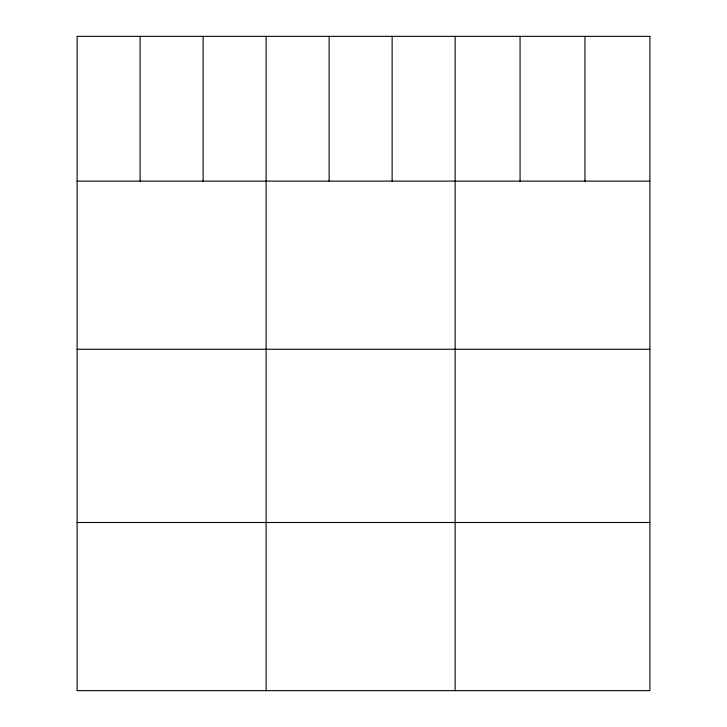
<?xml version="1.0" encoding="UTF-8"?>
<svg xmlns="http://www.w3.org/2000/svg" width="727" height="727" viewBox="0 0 727 727"><rect width="100%" height="100%" fill="white"/><g stroke="black" fill="none" stroke-linecap="round" stroke-linejoin="round"><path stroke-width="1.09" d="M77.117 181.114L649.883 181.114M77.117 349.26L649.883 349.26M77.117 522.504L649.883 522.504M584.971 36.35L584.971 181.114M520.059 36.35L520.059 181.114M455.138 36.35L455.138 690.65M392.135 36.35L392.135 181.114M329.131 36.35L329.131 181.114M266.127 36.35L266.127 690.65M203.124 36.35L203.124 181.114M140.12 36.35L140.12 181.114M649.883 36.35L77.117 36.35L77.117 690.65L649.883 690.65L649.883 36.35"/></g></svg>
